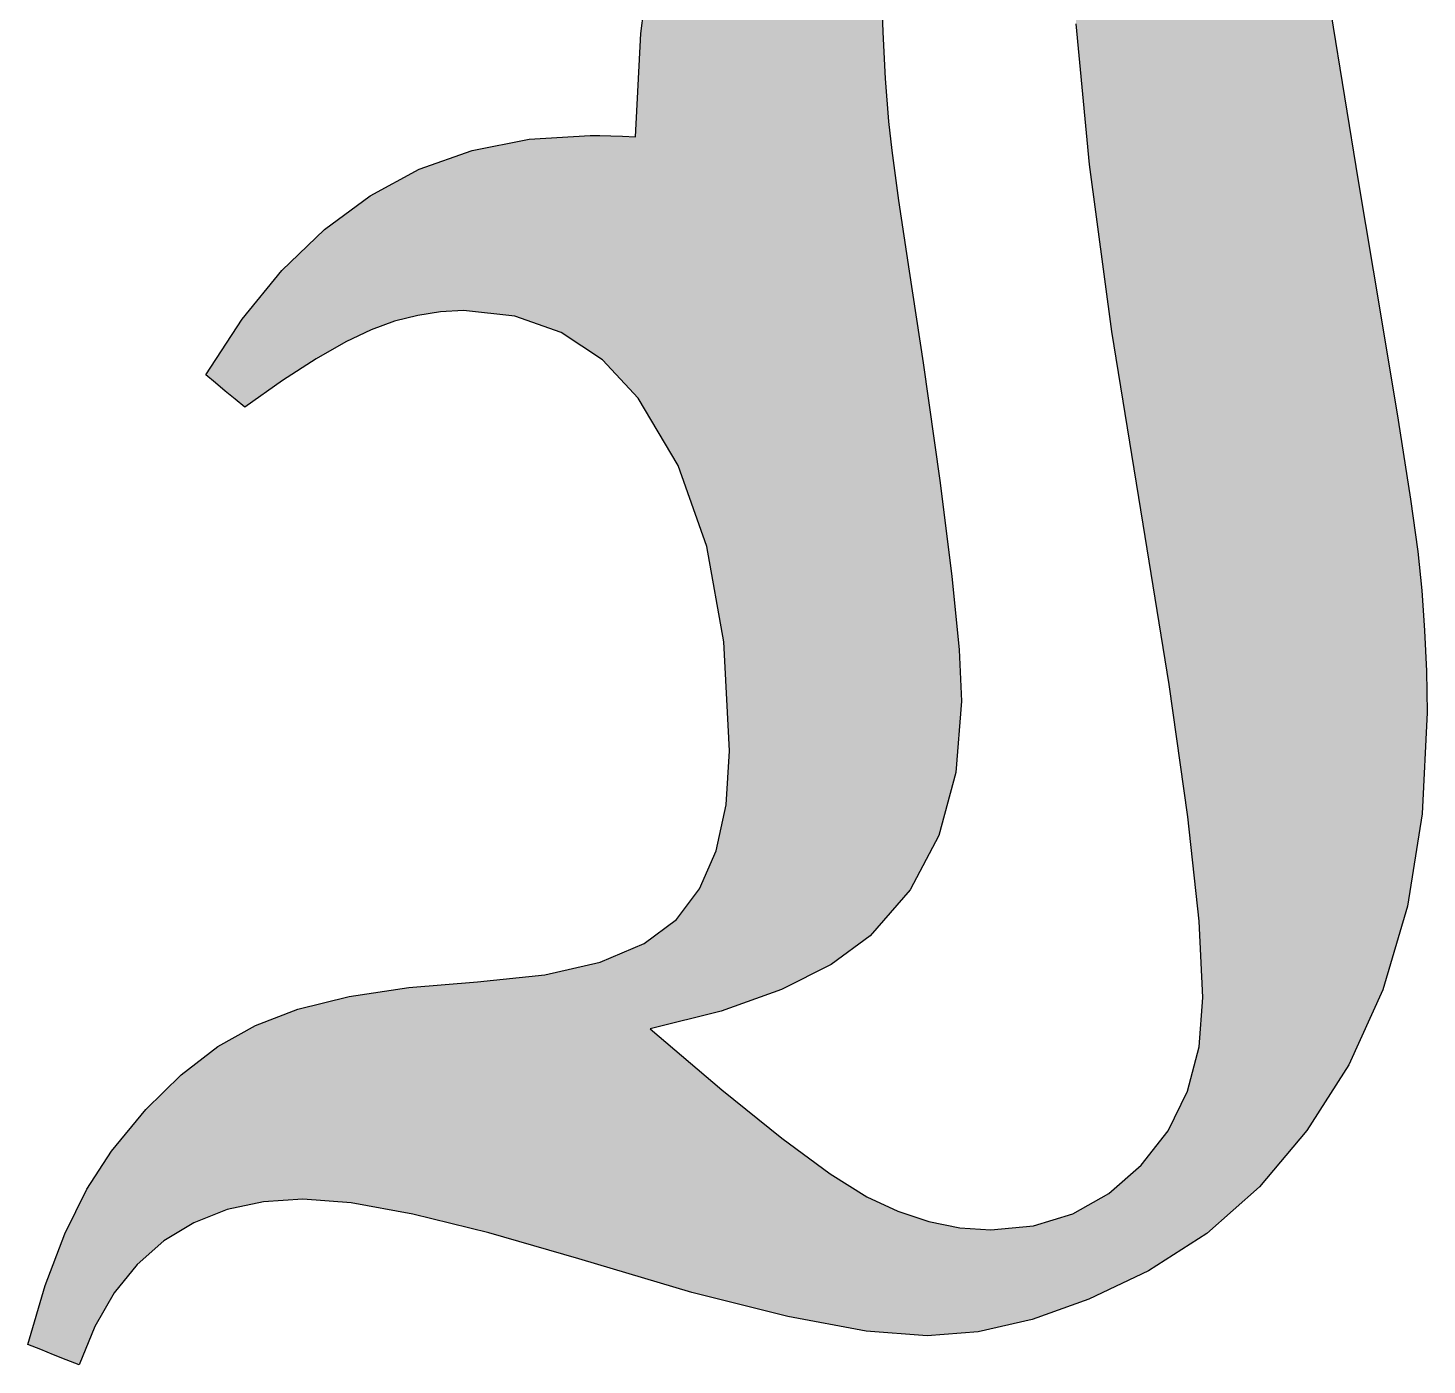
# Model space of a CAD drawing. Extents: x 71.7 to 141.5, y 142.1 to 180.9.
# Drawn here: x 115.67 to 125.97, y 165.95 to 175.79 of the extents above; entities that cross this region are included whole.
import ezdxf

# ---------------------------------------------------------------- set-up
doc = ezdxf.new("R2010")
doc.units = 0
doc.layers.add('SVG8', color=7, linetype='CONTINUOUS')

# ---------------------------------------------------------------- blocks, each defined once
blk = doc.blocks.new('*U5')
at = {"layer": 'SVG8', "color": 7}
for points in [[(125.006, 167.574), (124.925, 180.282), (125.006, 180.328)], [(124.925, 167.477), (124.74, 180.137), (124.925, 180.282)], [(124.925, 167.477), (124.925, 180.282), (125.006, 167.574)], [(124.74, 167.258), (124.559, 179.995), (124.74, 180.137)], [(124.74, 167.258), (124.74, 180.137), (124.925, 167.477)], [(124.559, 167.097), (124.351, 179.782), (124.559, 179.995)], [(124.559, 167.097), (124.559, 179.995), (124.74, 167.258)], [(124.294, 169.221), (124.241, 179.67), (124.294, 179.724)], [(124.295, 169.213), (124.294, 179.724), (124.295, 179.725)], [(124.294, 169.221), (124.294, 179.724), (124.295, 169.213)], [(124.322, 168.651), (124.295, 179.725), (124.322, 179.753)], [(124.295, 169.213), (124.295, 179.725), (124.322, 168.651)], [(124.351, 166.913), (124.322, 179.753), (124.351, 179.782)], [(124.322, 166.895), (124.322, 179.753), (124.351, 166.913)], [(124.351, 166.913), (124.351, 179.782), (124.559, 167.097)], [(121.921, 169.161), (121.872, 179.542), (121.921, 179.598)], [(121.949, 169.194), (121.921, 179.598), (121.949, 179.632)], [(121.921, 169.161), (121.921, 179.598), (121.949, 169.194)], [(124.209, 170.007), (124.075, 179.447), (124.209, 179.626)], [(124.212, 169.981), (124.209, 179.626), (124.212, 179.631)], [(124.209, 170.007), (124.209, 179.626), (124.212, 169.981)], [(124.241, 169.71), (124.212, 179.631), (124.241, 179.67)], [(124.212, 169.981), (124.212, 179.631), (124.241, 169.71)], [(124.241, 169.71), (124.241, 179.67), (124.294, 169.221)], [(121.843, 169.083), (121.685, 179.322), (121.843, 179.507)], [(121.848, 169.087), (121.843, 179.507), (121.848, 179.513)], [(121.843, 169.083), (121.843, 179.507), (121.848, 169.087)], [(121.872, 169.105), (121.848, 179.513), (121.872, 179.542)], [(121.848, 169.087), (121.848, 179.513), (121.872, 169.105)], [(121.872, 169.105), (121.872, 179.542), (121.921, 169.161)], [(124.067, 171.007), (123.972, 179.309), (124.067, 179.436)], [(124.075, 170.956), (124.067, 179.436), (124.075, 179.447)], [(124.067, 171.007), (124.067, 179.436), (124.075, 170.956)], [(124.075, 170.956), (124.075, 179.447), (124.209, 170.007)], [(121.665, 168.953), (121.584, 179.192), (121.665, 179.299)], [(121.67, 168.957), (121.665, 179.299), (121.67, 179.305)], [(121.665, 168.953), (121.665, 179.299), (121.67, 168.957)], [(121.685, 168.968), (121.67, 179.305), (121.685, 179.322)], [(121.67, 168.957), (121.67, 179.305), (121.685, 168.968)], [(121.685, 168.968), (121.685, 179.322), (121.843, 169.083)], [(123.972, 171.591), (123.922, 179.219), (123.972, 179.309)], [(123.972, 171.591), (123.972, 179.309), (124.067, 171.007)], [(121.578, 168.891), (121.319, 178.837), (121.578, 179.183)], [(121.584, 168.894), (121.578, 179.183), (121.584, 179.192)], [(121.578, 168.891), (121.578, 179.183), (121.584, 168.894)], [(121.584, 168.894), (121.584, 179.192), (121.665, 168.953)], [(123.922, 171.897), (123.883, 179.149), (123.922, 179.219)], [(123.922, 171.897), (123.922, 179.219), (123.972, 171.591)], [(123.868, 172.227), (123.766, 178.938), (123.868, 179.122)], [(123.883, 172.137), (123.868, 179.122), (123.883, 179.149)], [(123.868, 172.227), (123.868, 179.122), (123.883, 172.137)], [(123.883, 172.137), (123.883, 179.149), (123.922, 171.897)], [(123.75, 172.954), (123.706, 178.794), (123.75, 178.91)], [(123.766, 172.858), (123.75, 178.91), (123.766, 178.938)], [(123.75, 172.954), (123.75, 178.91), (123.766, 172.858)], [(123.766, 172.858), (123.766, 178.938), (123.868, 172.227)], [(121.261, 168.731), (121.222, 178.708), (121.261, 178.761)], [(121.265, 168.733), (121.261, 178.761), (121.265, 178.766)], [(121.261, 168.731), (121.261, 178.761), (121.265, 168.733)], [(121.319, 168.76), (121.265, 178.766), (121.319, 178.837)], [(121.265, 168.733), (121.265, 178.766), (121.319, 168.76)], [(121.319, 168.76), (121.319, 178.837), (121.578, 168.891)], [(123.706, 173.225), (123.652, 178.653), (123.706, 178.794)], [(123.706, 173.225), (123.706, 178.794), (123.75, 172.954)], [(121.213, 168.708), (120.943, 178.267), (121.213, 178.696)], [(121.218, 168.71), (121.213, 178.696), (121.218, 178.703)], [(121.213, 168.708), (121.213, 178.696), (121.218, 168.71)], [(121.222, 168.712), (121.218, 178.703), (121.222, 178.708)], [(121.218, 168.71), (121.218, 178.703), (121.222, 168.712)], [(121.222, 168.712), (121.222, 178.708), (121.261, 168.731)], [(123.652, 173.556), (123.646, 178.637), (123.652, 178.653)], [(123.652, 173.556), (123.652, 178.653), (123.706, 173.225)], [(123.629, 173.73), (123.586, 178.48), (123.629, 178.592)], [(123.646, 173.601), (123.629, 178.592), (123.646, 178.637)], [(123.629, 173.73), (123.629, 178.592), (123.646, 173.601)], [(123.646, 173.601), (123.646, 178.637), (123.652, 173.556)], [(123.577, 174.114), (123.526, 178.24), (123.577, 178.456)], [(123.586, 174.047), (123.577, 178.456), (123.586, 178.48)], [(123.577, 174.114), (123.577, 178.456), (123.586, 174.047)], [(123.586, 174.047), (123.586, 178.48), (123.629, 173.73)], [(125.006, 167.574), (125.006, 178.393), (125.03, 167.603)], [(125.03, 167.603), (125.006, 178.393), (125.03, 177.857)], [(120.929, 168.607), (120.857, 178.13), (120.929, 178.245)], [(120.943, 168.612), (120.929, 178.245), (120.943, 178.267)], [(120.929, 168.607), (120.929, 178.245), (120.943, 168.612)], [(120.943, 168.612), (120.943, 178.267), (121.213, 168.708)], [(123.526, 174.493), (123.487, 178.074), (123.526, 178.24)], [(123.526, 174.493), (123.526, 178.24), (123.577, 174.114)], [(120.811, 170.935), (120.794, 178.002), (120.811, 178.037)], [(120.836, 170.467), (120.811, 178.037), (120.836, 178.087)], [(120.811, 170.935), (120.811, 178.037), (120.836, 170.467)], [(120.857, 168.581), (120.836, 178.087), (120.857, 178.13)], [(120.836, 168.574), (120.836, 178.087), (120.857, 168.581)], [(120.857, 168.581), (120.857, 178.13), (120.929, 168.607)], [(123.483, 174.825), (123.454, 177.932), (123.483, 178.057)], [(123.487, 174.784), (123.483, 178.057), (123.487, 178.074)], [(123.483, 174.825), (123.483, 178.057), (123.487, 174.784)], [(123.487, 174.784), (123.487, 178.074), (123.526, 174.493)], [(120.774, 171.381), (120.738, 177.888), (120.774, 177.961)], [(120.78, 171.347), (120.774, 177.961), (120.78, 177.974)], [(120.774, 171.381), (120.774, 177.961), (120.78, 171.347)], [(120.794, 171.27), (120.78, 177.974), (120.794, 178.002)], [(120.78, 171.347), (120.78, 177.974), (120.794, 171.27)], [(120.794, 171.27), (120.794, 178.002), (120.811, 170.935)], [(123.454, 175.135), (123.388, 177.404), (123.454, 177.932)], [(123.454, 175.135), (123.454, 177.932), (123.483, 174.825)], [(120.729, 171.628), (120.668, 177.745), (120.729, 177.871)], [(120.738, 171.58), (120.729, 177.871), (120.738, 177.888)], [(120.729, 171.628), (120.729, 177.871), (120.738, 171.58)], [(120.738, 171.58), (120.738, 177.888), (120.774, 171.381)], [(125.03, 167.603), (125.03, 177.857), (125.034, 167.608)], [(125.034, 167.608), (125.03, 177.857), (125.034, 177.764)], [(120.668, 171.971), (120.616, 177.64), (120.668, 177.745)], [(120.668, 171.971), (120.668, 177.745), (120.729, 171.628)], [(125.034, 167.608), (125.034, 177.764), (125.088, 167.672)], [(125.088, 167.672), (125.034, 177.764), (125.088, 177.242)], [(120.616, 172.118), (120.597, 177.601), (120.616, 177.64)], [(120.616, 172.118), (120.616, 177.64), (120.668, 171.971)], [(120.597, 172.173), (120.565, 177.51), (120.597, 177.601)], [(120.597, 172.173), (120.597, 177.601), (120.616, 172.118)], [(120.559, 172.279), (120.502, 177.326), (120.559, 177.493)], [(120.565, 172.262), (120.559, 177.493), (120.565, 177.51)], [(120.559, 172.279), (120.559, 177.493), (120.565, 172.262)], [(120.565, 172.262), (120.565, 177.51), (120.597, 172.173)], [(120.502, 172.442), (120.457, 177.196), (120.502, 177.326)], [(120.502, 172.442), (120.502, 177.326), (120.559, 172.279)], [(123.388, 175.821), (123.388, 177.404), (123.454, 175.135)], [(125.088, 167.672), (125.088, 177.242), (125.103, 167.696)], [(125.103, 167.696), (125.088, 177.242), (125.103, 177.098)], [(120.445, 172.59), (120.409, 177.055), (120.445, 177.161)], [(120.457, 172.569), (120.445, 177.161), (120.457, 177.196)], [(120.445, 172.59), (120.445, 177.161), (120.457, 172.569)], [(120.457, 172.569), (120.457, 177.196), (120.502, 172.442)], [(120.409, 172.651), (120.395, 176.994), (120.409, 177.055)], [(120.409, 172.651), (120.409, 177.055), (120.445, 172.59)], [(125.103, 167.696), (125.103, 177.098), (125.12, 167.722)], [(125.12, 167.722), (125.103, 177.098), (125.12, 176.933)], [(120.395, 172.674), (120.271, 176.438), (120.395, 176.994)], [(120.395, 172.674), (120.395, 176.994), (120.409, 172.651)], [(125.12, 167.722), (125.12, 176.933), (125.225, 167.888)], [(125.225, 167.888), (125.12, 176.933), (125.225, 176.176)], [(121.949, 169.194), (121.949, 176.517), (121.953, 169.198)], [(121.953, 169.198), (121.949, 176.517), (121.953, 176.125)], [(120.271, 172.884), (120.252, 176.292), (120.271, 176.438)], [(120.271, 172.884), (120.271, 176.438), (120.395, 172.674)], [(120.252, 172.915), (120.219, 176.039), (120.252, 176.292)], [(120.252, 172.915), (120.252, 176.292), (120.271, 172.884)], [(121.953, 169.198), (121.953, 176.125), (121.964, 169.211)], [(121.964, 169.211), (121.953, 176.125), (121.964, 175.758)], [(125.225, 167.888), (125.225, 176.176), (125.252, 167.929)], [(125.252, 167.929), (125.225, 176.176), (125.252, 175.986)], [(120.219, 172.97), (120.207, 175.944), (120.219, 176.039)], [(120.219, 172.97), (120.219, 176.039), (120.252, 172.915)], [(125.252, 167.929), (125.252, 175.986), (125.264, 167.948)], [(125.264, 167.948), (125.252, 175.986), (125.264, 175.9)], [(120.207, 172.991), (120.182, 175.749), (120.207, 175.944)], [(120.207, 172.991), (120.207, 175.944), (120.219, 172.97)], [(125.264, 167.948), (125.264, 175.9), (125.396, 168.157)], [(125.396, 168.157), (125.264, 175.9), (125.396, 175.084)], [(120.182, 173.033), (120.163, 175.385), (120.182, 175.749)], [(120.182, 173.033), (120.182, 175.749), (120.207, 172.991)], [(121.964, 169.211), (121.964, 175.758), (121.974, 169.222)], [(121.974, 169.222), (121.964, 175.758), (121.974, 175.57)], [(121.974, 169.222), (121.974, 175.57), (121.982, 169.232)], [(121.982, 169.232), (121.974, 175.57), (121.982, 175.417)], [(120.163, 173.065), (120.143, 174.989), (120.163, 175.385)], [(120.163, 173.065), (120.163, 175.385), (120.182, 173.033)], [(121.982, 169.232), (121.982, 175.417), (122.008, 169.261)], [(122.008, 169.261), (121.982, 175.417), (122.008, 175.101)], [(122.008, 169.261), (122.008, 175.101), (122.031, 169.288)], [(122.031, 169.288), (122.008, 175.101), (122.031, 174.887)], [(125.396, 168.157), (125.396, 175.084), (125.465, 168.307)], [(125.465, 168.307), (125.396, 175.084), (125.465, 174.664)], [(119.256, 173.669), (119.154, 174.93), (119.256, 174.95)], [(119.343, 173.638), (119.256, 174.95), (119.343, 174.967)], [(119.256, 173.669), (119.256, 174.95), (119.343, 173.638)], [(119.361, 173.632), (119.343, 174.967), (119.361, 174.971)], [(119.343, 173.638), (119.343, 174.967), (119.361, 173.632)], [(119.427, 173.609), (119.361, 174.971), (119.427, 174.975)], [(119.361, 173.632), (119.361, 174.971), (119.427, 173.609)], [(119.475, 173.592), (119.427, 174.975), (119.475, 174.978)], [(119.427, 173.609), (119.427, 174.975), (119.475, 173.592)], [(119.556, 173.563), (119.475, 174.978), (119.556, 174.983)], [(119.475, 173.592), (119.475, 174.978), (119.556, 173.563)], [(119.597, 173.548), (119.556, 174.983), (119.597, 174.985)], [(119.556, 173.563), (119.556, 174.983), (119.597, 173.548)], [(119.665, 173.503), (119.597, 174.985), (119.665, 174.99)], [(119.597, 173.548), (119.597, 174.985), (119.665, 173.503)], [(119.726, 173.463), (119.665, 174.99), (119.726, 174.993)], [(119.665, 173.503), (119.665, 174.99), (119.726, 173.463)], [(119.788, 173.422), (119.726, 174.993), (119.788, 174.997)], [(119.726, 173.463), (119.726, 174.993), (119.788, 173.422)], [(119.811, 173.406), (119.788, 174.997), (119.811, 174.999)], [(119.788, 173.422), (119.788, 174.997), (119.811, 173.406)], [(119.811, 173.406), (119.811, 174.999), (119.868, 173.368)], [(119.868, 173.368), (119.811, 174.999), (119.868, 174.998)], [(119.868, 173.368), (119.868, 174.998), (119.882, 173.358)], [(119.882, 173.358), (119.868, 174.998), (119.882, 174.998)], [(119.882, 173.358), (119.882, 174.998), (119.884, 173.358)], [(119.884, 173.358), (119.882, 174.998), (119.884, 174.998)], [(119.884, 173.358), (119.884, 174.998), (119.9, 173.347)], [(119.9, 173.347), (119.884, 174.998), (119.9, 174.997)], [(119.9, 173.347), (119.9, 174.997), (119.962, 173.281)], [(119.962, 173.281), (119.9, 174.997), (119.962, 174.996)], [(119.962, 173.281), (119.962, 174.996), (120.037, 173.2)], [(120.037, 173.2), (119.962, 174.996), (120.037, 174.993)], [(120.037, 173.2), (120.037, 174.993), (120.048, 173.188)], [(120.048, 173.188), (120.037, 174.993), (120.048, 174.993)], [(120.048, 173.188), (120.048, 174.993), (120.143, 173.087)], [(120.143, 173.087), (120.048, 174.993), (120.143, 174.989)], [(120.143, 173.087), (120.143, 174.989), (120.163, 173.065)], [(118.876, 173.709), (118.709, 174.805), (118.876, 174.865)], [(118.882, 173.709), (118.876, 174.865), (118.882, 174.867)], [(118.876, 173.709), (118.876, 174.865), (118.882, 173.709)], [(118.941, 173.703), (118.882, 174.867), (118.941, 174.888)], [(118.882, 173.709), (118.882, 174.867), (118.941, 173.703)], [(118.98, 173.698), (118.941, 174.888), (118.98, 174.896)], [(118.941, 173.703), (118.941, 174.888), (118.98, 173.698)], [(119.064, 173.69), (118.98, 174.896), (119.064, 174.912)], [(118.98, 173.698), (118.98, 174.896), (119.064, 173.69)], [(119.148, 173.681), (119.064, 174.912), (119.148, 174.929)], [(119.064, 173.69), (119.064, 174.912), (119.148, 173.681)], [(119.154, 173.68), (119.148, 174.929), (119.154, 174.93)], [(119.148, 173.681), (119.148, 174.929), (119.154, 173.68)], [(119.154, 173.68), (119.154, 174.93), (119.256, 173.669)], [(122.031, 169.288), (122.031, 174.887), (122.048, 169.308)], [(122.048, 169.308), (122.031, 174.887), (122.048, 174.761)], [(118.54, 173.674), (118.505, 174.725), (118.54, 174.744)], [(118.54, 173.674), (118.54, 174.744), (118.541, 173.674)], [(118.541, 173.674), (118.54, 174.744), (118.541, 174.744)], [(118.551, 173.676), (118.541, 174.744), (118.551, 174.749)], [(118.541, 173.674), (118.541, 174.744), (118.551, 173.676)], [(118.645, 173.691), (118.551, 174.749), (118.645, 174.783)], [(118.551, 173.676), (118.551, 174.749), (118.645, 173.691)], [(118.709, 173.701), (118.645, 174.783), (118.709, 174.805)], [(118.645, 173.691), (118.645, 174.783), (118.709, 173.701)], [(118.709, 173.701), (118.709, 174.805), (118.876, 173.709)], [(122.048, 169.308), (122.048, 174.761), (122.075, 169.339)], [(122.075, 169.339), (122.048, 174.761), (122.075, 174.563)], [(118.37, 173.63), (118.28, 174.604), (118.37, 174.652)], [(118.445, 173.649), (118.37, 174.652), (118.445, 174.692)], [(118.37, 173.63), (118.37, 174.652), (118.445, 173.649)], [(118.475, 173.657), (118.445, 174.692), (118.475, 174.709)], [(118.445, 173.649), (118.445, 174.692), (118.475, 173.657)], [(118.505, 173.665), (118.475, 174.709), (118.505, 174.725)], [(118.475, 173.657), (118.475, 174.709), (118.505, 173.665)], [(118.505, 173.665), (118.505, 174.725), (118.54, 173.674)], [(125.465, 168.307), (125.465, 174.664), (125.631, 168.671)], [(125.631, 168.671), (125.465, 174.664), (125.631, 173.684)], [(118.189, 173.564), (118.049, 174.451), (118.189, 174.555)], [(118.198, 173.568), (118.189, 174.555), (118.198, 174.56)], [(118.189, 173.564), (118.189, 174.555), (118.198, 173.568)], [(118.28, 173.597), (118.198, 174.56), (118.28, 174.604)], [(118.198, 173.568), (118.198, 174.56), (118.28, 173.597)], [(118.28, 173.597), (118.28, 174.604), (118.37, 173.63)], [(122.075, 169.339), (122.075, 174.563), (122.081, 169.345)], [(122.081, 169.345), (122.075, 174.563), (122.081, 174.52)], [(118.034, 173.491), (118.01, 174.422), (118.034, 174.44)], [(118.049, 173.498), (118.034, 174.44), (118.049, 174.451)], [(118.034, 173.491), (118.034, 174.44), (118.049, 173.498)], [(118.049, 173.498), (118.049, 174.451), (118.189, 173.564)], [(122.081, 169.345), (122.081, 174.52), (122.156, 169.431)], [(122.156, 169.431), (122.081, 174.52), (122.156, 174.015)], [(117.959, 173.45), (117.853, 174.307), (117.959, 174.385)], [(117.998, 173.472), (117.959, 174.385), (117.998, 174.413)], [(117.959, 173.45), (117.959, 174.385), (117.998, 173.472)], [(118.01, 173.479), (117.998, 174.413), (118.01, 174.422)], [(117.998, 173.472), (117.998, 174.413), (118.01, 173.479)], [(118.01, 173.479), (118.01, 174.422), (118.034, 173.491)], [(117.792, 173.354), (117.695, 174.154), (117.792, 174.247)], [(117.853, 173.39), (117.792, 174.247), (117.853, 174.307)], [(117.792, 173.354), (117.792, 174.247), (117.853, 173.39)], [(117.853, 173.39), (117.853, 174.307), (117.959, 173.45)], [(117.657, 173.267), (117.544, 174.008), (117.657, 174.118)], [(117.678, 173.281), (117.657, 174.118), (117.678, 174.138)], [(117.657, 173.267), (117.657, 174.118), (117.678, 173.281)], [(117.695, 173.292), (117.678, 174.138), (117.695, 174.154)], [(117.678, 173.281), (117.678, 174.138), (117.695, 173.292)], [(117.695, 173.292), (117.695, 174.154), (117.792, 173.354)], [(122.156, 169.431), (122.156, 174.015), (122.158, 169.434)], [(122.158, 169.434), (122.156, 174.015), (122.158, 173.999)], [(117.519, 173.176), (117.437, 173.879), (117.519, 173.979)], [(117.54, 173.19), (117.519, 173.979), (117.54, 174.004)], [(117.519, 173.176), (117.519, 173.979), (117.54, 173.19)], [(117.544, 173.194), (117.54, 174.004), (117.544, 174.008)], [(117.54, 173.19), (117.54, 174.004), (117.544, 173.194)], [(117.544, 173.194), (117.544, 174.008), (117.657, 173.267)], [(122.158, 169.434), (122.158, 173.999), (122.166, 169.444)], [(122.166, 169.444), (122.158, 173.999), (122.166, 173.944)], [(122.166, 169.444), (122.166, 173.944), (122.172, 169.454)], [(122.172, 169.454), (122.166, 173.944), (122.172, 173.909)], [(117.404, 173.094), (117.345, 173.765), (117.404, 173.838)], [(117.437, 173.118), (117.404, 173.838), (117.437, 173.879)], [(117.404, 173.094), (117.404, 173.838), (117.437, 173.118)], [(117.437, 173.118), (117.437, 173.879), (117.519, 173.176)], [(122.172, 169.454), (122.172, 173.909), (122.213, 169.533)], [(122.213, 169.533), (122.172, 173.909), (122.213, 173.641)], [(117.345, 173.052), (117.267, 173.67), (117.345, 173.765)], [(117.345, 173.052), (117.345, 173.765), (117.404, 173.094)], [(117.236, 173.022), (117.195, 173.565), (117.236, 173.629)], [(117.248, 173.012), (117.236, 173.629), (117.248, 173.647)], [(117.236, 173.022), (117.236, 173.629), (117.248, 173.012)], [(117.267, 172.997), (117.248, 173.647), (117.267, 173.67)], [(117.248, 173.012), (117.248, 173.647), (117.267, 172.997)], [(117.267, 172.997), (117.267, 173.67), (117.345, 173.052)], [(122.213, 169.533), (122.213, 173.641), (122.262, 169.626)], [(122.262, 169.626), (122.213, 173.641), (122.262, 173.324)], [(125.631, 168.671), (125.631, 173.684), (125.631, 168.671)], [(125.631, 168.671), (125.631, 173.684), (125.631, 173.684)], [(125.631, 168.671), (125.631, 173.684), (125.647, 168.706)], [(125.647, 168.706), (125.631, 173.684), (125.647, 173.589)], [(117.195, 173.056), (117.136, 173.477), (117.195, 173.565)], [(117.195, 173.056), (117.195, 173.565), (117.236, 173.022)], [(125.647, 168.706), (125.647, 173.589), (125.648, 168.709)], [(125.648, 168.709), (125.647, 173.589), (125.648, 173.58)], [(125.648, 168.709), (125.648, 173.58), (125.76, 169.091)], [(125.76, 169.091), (125.648, 173.58), (125.76, 172.903)], [(117.105, 173.13), (117.072, 173.379), (117.105, 173.43)], [(117.123, 173.116), (117.105, 173.43), (117.123, 173.456)], [(117.105, 173.13), (117.105, 173.43), (117.123, 173.116)], [(117.136, 173.105), (117.123, 173.456), (117.136, 173.477)], [(117.123, 173.116), (117.123, 173.456), (117.136, 173.105)], [(117.136, 173.105), (117.136, 173.477), (117.195, 173.056)], [(117.051, 173.176), (116.979, 173.236), (117.051, 173.346)], [(117.068, 173.162), (117.051, 173.346), (117.068, 173.372)], [(117.051, 173.176), (117.051, 173.346), (117.068, 173.162)], [(117.072, 173.158), (117.068, 173.372), (117.072, 173.379)], [(117.068, 173.162), (117.068, 173.372), (117.072, 173.158)], [(117.072, 173.158), (117.072, 173.379), (117.105, 173.13)], [(122.262, 169.626), (122.262, 173.324), (122.292, 169.683)], [(122.292, 169.683), (122.262, 173.324), (122.292, 173.112)], [(122.292, 169.683), (122.292, 173.112), (122.303, 169.705)], [(122.303, 169.705), (122.292, 173.112), (122.303, 173.034)], [(122.303, 169.705), (122.303, 173.034), (122.345, 169.784)], [(122.345, 169.784), (122.303, 173.034), (122.345, 172.743)], [(125.76, 169.091), (125.76, 172.903), (125.828, 169.325)], [(125.828, 169.325), (125.76, 172.903), (125.828, 172.464)], [(122.345, 169.784), (122.345, 172.743), (122.375, 169.841)], [(122.375, 169.841), (122.345, 172.743), (122.375, 172.533)], [(122.375, 169.841), (122.375, 172.533), (122.377, 169.845)], [(122.377, 169.845), (122.375, 172.533), (122.377, 172.52)], [(122.377, 169.845), (122.377, 172.52), (122.385, 169.877)], [(122.385, 169.877), (122.377, 172.52), (122.385, 172.458)], [(122.385, 169.877), (122.385, 172.458), (122.474, 170.202)], [(122.474, 170.202), (122.385, 172.458), (122.474, 171.754)], [(125.828, 169.325), (125.828, 172.464), (125.851, 169.467)], [(125.851, 169.467), (125.828, 172.464), (125.851, 172.32)], [(125.851, 169.467), (125.851, 172.32), (125.904, 169.802)], [(125.904, 169.802), (125.851, 172.32), (125.904, 171.935)], [(125.904, 169.802), (125.904, 171.935), (125.934, 169.988)], [(125.934, 169.988), (125.904, 171.935), (125.934, 171.647)], [(122.474, 170.202), (122.474, 171.754), (122.503, 170.308)], [(122.503, 170.308), (122.474, 171.754), (122.503, 171.46)], [(125.934, 169.988), (125.934, 171.647), (125.937, 170.005)], [(125.937, 170.005), (125.934, 171.647), (125.937, 171.61)], [(125.937, 170.005), (125.937, 171.61), (125.946, 170.19)], [(125.946, 170.19), (125.937, 171.61), (125.946, 171.487)], [(122.503, 170.308), (122.503, 171.46), (122.527, 170.612)], [(122.527, 170.612), (122.503, 171.46), (122.527, 171.212)], [(125.946, 170.19), (125.946, 171.487), (125.955, 170.391)], [(125.955, 170.391), (125.946, 171.487), (125.955, 171.353)], [(125.955, 170.391), (125.955, 171.353), (125.968, 170.659)], [(125.968, 170.659), (125.955, 171.353), (125.968, 171.054)], [(122.527, 170.612), (122.527, 171.212), (122.532, 170.668)], [(122.532, 170.668), (122.527, 171.212), (122.532, 171.116)], [(122.532, 170.668), (122.532, 171.116), (122.545, 170.833)], [(125.968, 170.659), (125.968, 171.054), (125.973, 170.749)], [(120.836, 168.574), (120.811, 170.071), (120.836, 170.467)], [(120.811, 168.565), (120.794, 169.99), (120.811, 170.071)], [(120.811, 168.565), (120.811, 170.071), (120.836, 168.574)], [(120.774, 168.552), (120.738, 169.732), (120.774, 169.898)], [(120.78, 168.554), (120.774, 169.898), (120.78, 169.926)], [(120.774, 168.552), (120.774, 169.898), (120.78, 168.554)], [(120.794, 168.559), (120.78, 169.926), (120.794, 169.99)], [(120.78, 168.554), (120.78, 169.926), (120.794, 168.559)], [(120.794, 168.559), (120.794, 169.99), (120.811, 168.565)], [(120.729, 168.541), (120.668, 169.57), (120.729, 169.713)], [(120.738, 168.543), (120.729, 169.713), (120.738, 169.732)], [(120.729, 168.541), (120.729, 169.713), (120.738, 168.543)], [(120.738, 168.543), (120.738, 169.732), (120.774, 168.552)], [(120.668, 168.525), (120.616, 169.451), (120.668, 169.57)], [(120.668, 168.525), (120.668, 169.57), (120.729, 168.541)], [(120.565, 168.5), (120.559, 169.377), (120.565, 169.385)], [(120.597, 168.508), (120.565, 169.385), (120.597, 169.426)], [(120.565, 168.5), (120.565, 169.385), (120.597, 168.508)], [(120.616, 168.512), (120.597, 169.426), (120.616, 169.451)], [(120.597, 168.508), (120.597, 169.426), (120.616, 168.512)], [(120.616, 168.512), (120.616, 169.451), (120.668, 168.525)], [(120.502, 168.484), (120.457, 169.243), (120.502, 169.302)], [(120.559, 168.498), (120.502, 169.302), (120.559, 169.377)], [(120.502, 168.484), (120.502, 169.302), (120.559, 168.498)], [(120.559, 168.498), (120.559, 169.377), (120.565, 168.5)], [(120.395, 168.457), (120.271, 169.096), (120.395, 169.19)], [(120.409, 168.461), (120.395, 169.19), (120.409, 169.2)], [(120.395, 168.457), (120.395, 169.19), (120.409, 168.461)], [(120.445, 168.47), (120.409, 169.2), (120.445, 169.227)], [(120.409, 168.461), (120.409, 169.2), (120.445, 168.47)], [(120.457, 168.473), (120.445, 169.227), (120.457, 169.243)], [(120.445, 168.47), (120.445, 169.227), (120.457, 168.473)], [(120.457, 168.473), (120.457, 169.243), (120.502, 168.484)], [(120.252, 166.571), (120.219, 169.057), (120.252, 169.082)], [(120.271, 168.426), (120.252, 169.082), (120.271, 169.096)], [(120.252, 168.421), (120.252, 169.082), (120.271, 168.426)], [(120.271, 168.426), (120.271, 169.096), (120.395, 168.457)], [(120.037, 166.634), (119.962, 168.945), (120.037, 168.977)], [(120.048, 166.631), (120.037, 168.977), (120.048, 168.981)], [(120.037, 166.634), (120.037, 168.977), (120.048, 166.631)], [(120.143, 166.603), (120.048, 168.981), (120.143, 169.021)], [(120.048, 166.631), (120.048, 168.981), (120.143, 166.603)], [(120.163, 166.597), (120.143, 169.021), (120.163, 169.03)], [(120.143, 166.603), (120.143, 169.021), (120.163, 166.597)], [(120.182, 166.591), (120.163, 169.03), (120.182, 169.038)], [(120.163, 166.597), (120.163, 169.03), (120.182, 166.591)], [(120.207, 166.584), (120.182, 169.038), (120.207, 169.048)], [(120.182, 166.591), (120.182, 169.038), (120.207, 166.584)], [(120.219, 166.58), (120.207, 169.048), (120.219, 169.057)], [(120.207, 166.584), (120.207, 169.048), (120.219, 166.58)], [(120.219, 166.58), (120.219, 169.057), (120.252, 166.571)], [(119.665, 166.745), (119.597, 168.847), (119.665, 168.862)], [(119.726, 166.727), (119.665, 168.862), (119.726, 168.876)], [(119.665, 166.745), (119.665, 168.862), (119.726, 166.727)], [(119.788, 166.709), (119.726, 168.876), (119.788, 168.89)], [(119.726, 166.727), (119.726, 168.876), (119.788, 166.709)], [(119.811, 166.702), (119.788, 168.89), (119.811, 168.895)], [(119.788, 166.709), (119.788, 168.89), (119.811, 166.702)], [(119.868, 166.685), (119.811, 168.895), (119.868, 168.909)], [(119.811, 166.702), (119.811, 168.895), (119.868, 166.685)], [(119.882, 166.68), (119.868, 168.909), (119.882, 168.912)], [(119.868, 166.685), (119.868, 168.909), (119.882, 166.68)], [(119.882, 166.68), (119.882, 168.912), (119.884, 166.68)], [(119.884, 166.68), (119.882, 168.912), (119.884, 168.912)], [(119.9, 166.675), (119.884, 168.912), (119.9, 168.919)], [(119.884, 166.68), (119.884, 168.912), (119.9, 166.675)], [(119.962, 166.657), (119.9, 168.919), (119.962, 168.945)], [(119.9, 166.675), (119.9, 168.919), (119.962, 166.657)], [(119.962, 166.657), (119.962, 168.945), (120.037, 166.634)], [(118.876, 166.966), (118.709, 168.745), (118.876, 168.759)], [(118.882, 166.964), (118.876, 168.759), (118.882, 168.76)], [(118.876, 166.966), (118.876, 168.759), (118.882, 166.964)], [(118.941, 166.95), (118.882, 168.76), (118.941, 168.765)], [(118.882, 166.964), (118.882, 168.76), (118.941, 166.95)], [(118.98, 166.94), (118.941, 168.765), (118.98, 168.768)], [(118.941, 166.95), (118.941, 168.765), (118.98, 166.94)], [(119.064, 166.919), (118.98, 168.768), (119.064, 168.777)], [(118.98, 166.94), (118.98, 168.768), (119.064, 166.919)], [(119.148, 166.895), (119.064, 168.777), (119.148, 168.785)], [(119.064, 166.919), (119.064, 168.777), (119.148, 166.895)], [(119.154, 166.893), (119.148, 168.785), (119.154, 168.786)], [(119.148, 166.895), (119.148, 168.785), (119.154, 166.893)], [(119.256, 166.864), (119.154, 168.786), (119.256, 168.796)], [(119.154, 166.893), (119.154, 168.786), (119.256, 166.864)], [(119.343, 166.838), (119.256, 168.796), (119.343, 168.805)], [(119.256, 166.864), (119.256, 168.796), (119.343, 166.838)], [(119.361, 166.833), (119.343, 168.805), (119.361, 168.807)], [(119.343, 166.838), (119.343, 168.805), (119.361, 166.833)], [(119.427, 166.814), (119.361, 168.807), (119.427, 168.814)], [(119.361, 166.833), (119.361, 168.807), (119.427, 166.814)], [(119.475, 166.8), (119.427, 168.814), (119.475, 168.819)], [(119.427, 166.814), (119.427, 168.814), (119.475, 166.8)], [(119.556, 166.776), (119.475, 168.819), (119.556, 168.837)], [(119.475, 166.8), (119.475, 168.819), (119.556, 166.776)], [(119.597, 166.764), (119.556, 168.837), (119.597, 168.847)], [(119.556, 166.776), (119.556, 168.837), (119.597, 166.764)], [(119.597, 166.764), (119.597, 168.847), (119.665, 166.745)], [(118.034, 167.14), (118.01, 168.652), (118.034, 168.658)], [(118.049, 167.139), (118.034, 168.658), (118.049, 168.661)], [(118.034, 167.14), (118.034, 168.658), (118.049, 167.139)], [(118.189, 167.114), (118.049, 168.661), (118.189, 168.682)], [(118.049, 167.139), (118.049, 168.661), (118.189, 167.114)], [(118.198, 167.112), (118.189, 168.682), (118.198, 168.683)], [(118.189, 167.114), (118.189, 168.682), (118.198, 167.112)], [(118.28, 167.097), (118.198, 168.683), (118.28, 168.696)], [(118.198, 167.112), (118.198, 168.683), (118.28, 167.097)], [(118.37, 167.081), (118.28, 168.696), (118.37, 168.71)], [(118.28, 167.097), (118.28, 168.696), (118.37, 167.081)], [(118.445, 167.068), (118.37, 168.71), (118.445, 168.721)], [(118.37, 167.081), (118.37, 168.71), (118.445, 167.068)], [(118.475, 167.062), (118.445, 168.721), (118.475, 168.726)], [(118.445, 167.068), (118.445, 168.721), (118.475, 167.062)], [(118.505, 167.057), (118.475, 168.726), (118.505, 168.728)], [(118.475, 167.062), (118.475, 168.726), (118.505, 167.057)], [(118.54, 167.048), (118.505, 168.728), (118.54, 168.731)], [(118.505, 167.057), (118.505, 168.728), (118.54, 167.048)], [(118.54, 167.048), (118.54, 168.731), (118.541, 167.048)], [(118.541, 167.048), (118.54, 168.731), (118.541, 168.731)], [(118.551, 167.046), (118.541, 168.731), (118.551, 168.732)], [(118.541, 167.048), (118.541, 168.731), (118.551, 167.046)], [(118.645, 167.022), (118.551, 168.732), (118.645, 168.74)], [(118.551, 167.046), (118.551, 168.732), (118.645, 167.022)], [(118.709, 167.007), (118.645, 168.74), (118.709, 168.745)], [(118.645, 167.022), (118.645, 168.74), (118.709, 167.007)], [(118.709, 167.007), (118.709, 168.745), (118.876, 166.966)], [(117.657, 167.164), (117.544, 168.522), (117.657, 168.565)], [(117.678, 167.165), (117.657, 168.565), (117.678, 168.57)], [(117.657, 167.164), (117.657, 168.565), (117.678, 167.165)], [(117.695, 167.167), (117.678, 168.57), (117.695, 168.574)], [(117.678, 167.165), (117.678, 168.57), (117.695, 167.167)], [(117.792, 167.159), (117.695, 168.574), (117.792, 168.598)], [(117.695, 167.167), (117.695, 168.574), (117.792, 167.159)], [(117.853, 167.154), (117.792, 168.598), (117.853, 168.614)], [(117.792, 167.159), (117.792, 168.598), (117.853, 167.154)], [(117.959, 167.146), (117.853, 168.614), (117.959, 168.64)], [(117.853, 167.154), (117.853, 168.614), (117.959, 167.146)], [(117.998, 167.143), (117.959, 168.64), (117.998, 168.649)], [(117.959, 167.146), (117.959, 168.64), (117.998, 167.143)], [(118.01, 167.142), (117.998, 168.649), (118.01, 168.652)], [(117.998, 167.143), (117.998, 168.649), (118.01, 167.142)], [(118.01, 167.142), (118.01, 168.652), (118.034, 167.14)], [(124.322, 166.895), (124.295, 168.3), (124.322, 168.651)], [(117.404, 167.147), (117.345, 168.446), (117.404, 168.469)], [(117.437, 167.149), (117.404, 168.469), (117.437, 168.481)], [(117.404, 167.147), (117.404, 168.469), (117.437, 167.149)], [(117.519, 167.155), (117.437, 168.481), (117.519, 168.513)], [(117.437, 167.149), (117.437, 168.481), (117.519, 167.155)], [(117.54, 167.156), (117.519, 168.513), (117.54, 168.52)], [(117.519, 167.155), (117.519, 168.513), (117.54, 167.156)], [(117.544, 167.157), (117.54, 168.52), (117.544, 168.522)], [(117.54, 167.156), (117.54, 168.52), (117.544, 167.157)], [(117.544, 167.157), (117.544, 168.522), (117.657, 167.164)], [(117.195, 167.102), (117.136, 168.329), (117.195, 168.361)], [(117.236, 167.111), (117.195, 168.361), (117.236, 168.385)], [(117.195, 167.102), (117.195, 168.361), (117.236, 167.111)], [(117.248, 167.114), (117.236, 168.385), (117.248, 168.392)], [(117.236, 167.111), (117.236, 168.385), (117.248, 167.114)], [(117.267, 167.118), (117.248, 168.392), (117.267, 168.402)], [(117.248, 167.114), (117.248, 168.392), (117.267, 167.118)], [(117.345, 167.134), (117.267, 168.402), (117.345, 168.446)], [(117.267, 167.118), (117.267, 168.402), (117.345, 167.134)], [(117.345, 167.134), (117.345, 168.446), (117.404, 167.147)], [(120.252, 166.571), (120.252, 168.421), (120.271, 166.565)], [(120.271, 166.565), (120.252, 168.421), (120.271, 168.405)], [(120.271, 166.565), (120.271, 168.405), (120.395, 166.528)], [(120.395, 166.528), (120.271, 168.405), (120.395, 168.299)], [(117.051, 167.056), (116.979, 168.221), (117.051, 168.277)], [(117.068, 167.063), (117.051, 168.277), (117.068, 168.29)], [(117.051, 167.056), (117.051, 168.277), (117.068, 167.063)], [(117.072, 167.064), (117.068, 168.29), (117.072, 168.292)], [(117.068, 167.063), (117.068, 168.29), (117.072, 167.064)], [(117.105, 167.077), (117.072, 168.292), (117.105, 168.311)], [(117.072, 167.064), (117.072, 168.292), (117.105, 167.077)], [(117.123, 167.084), (117.105, 168.311), (117.123, 168.321)], [(117.105, 167.077), (117.105, 168.311), (117.123, 167.084)], [(117.136, 167.09), (117.123, 168.321), (117.136, 168.329)], [(117.123, 167.084), (117.123, 168.321), (117.136, 167.09)], [(117.136, 167.09), (117.136, 168.329), (117.195, 167.102)], [(120.395, 166.528), (120.395, 168.299), (120.409, 166.524)], [(120.409, 166.524), (120.395, 168.299), (120.409, 168.288)], [(120.409, 166.524), (120.409, 168.288), (120.445, 166.513)], [(120.445, 166.513), (120.409, 168.288), (120.445, 168.257)], [(120.445, 166.513), (120.445, 168.257), (120.457, 166.51)], [(120.457, 166.51), (120.445, 168.257), (120.457, 168.247)], [(120.457, 166.51), (120.457, 168.247), (120.502, 166.496)], [(120.502, 166.496), (120.457, 168.247), (120.502, 168.208)], [(124.294, 166.877), (124.241, 168.087), (124.294, 168.288)], [(124.295, 166.877), (124.294, 168.288), (124.295, 168.3)], [(124.294, 166.877), (124.294, 168.288), (124.295, 166.877)], [(124.295, 166.877), (124.295, 168.3), (124.322, 166.895)], [(116.892, 166.993), (116.86, 168.13), (116.892, 168.155)], [(116.941, 167.013), (116.892, 168.155), (116.941, 168.193)], [(116.892, 166.993), (116.892, 168.155), (116.941, 167.013)], [(116.979, 167.028), (116.941, 168.193), (116.979, 168.221)], [(116.941, 167.013), (116.941, 168.193), (116.979, 167.028)], [(116.979, 167.028), (116.979, 168.221), (117.051, 167.056)], [(120.502, 166.496), (120.502, 168.208), (120.559, 166.479)], [(120.559, 166.479), (120.502, 168.208), (120.559, 168.16)], [(120.559, 166.479), (120.559, 168.16), (120.565, 166.478)], [(120.565, 166.478), (120.559, 168.16), (120.565, 168.154)], [(120.565, 166.478), (120.565, 168.154), (120.597, 166.47)], [(120.597, 166.47), (120.565, 168.154), (120.597, 168.128)], [(116.778, 166.925), (116.684, 167.971), (116.778, 168.063)], [(116.799, 166.937), (116.778, 168.063), (116.799, 168.083)], [(116.778, 166.925), (116.778, 168.063), (116.799, 166.937)], [(116.843, 166.964), (116.799, 168.083), (116.843, 168.117)], [(116.799, 166.937), (116.799, 168.083), (116.843, 166.964)], [(116.86, 166.974), (116.843, 168.117), (116.86, 168.13)], [(116.843, 166.964), (116.843, 168.117), (116.86, 166.974)], [(116.86, 166.974), (116.86, 168.13), (116.892, 166.993)], [(120.597, 166.47), (120.597, 168.128), (120.616, 166.465)], [(120.616, 166.465), (120.597, 168.128), (120.616, 168.111)], [(120.616, 166.465), (120.616, 168.111), (120.668, 166.452)], [(120.668, 166.452), (120.616, 168.111), (120.668, 168.067)], [(120.668, 166.452), (120.668, 168.067), (120.729, 166.437)], [(120.729, 166.437), (120.668, 168.067), (120.729, 168.015)], [(124.241, 166.843), (124.212, 167.975), (124.241, 168.087)], [(124.241, 166.843), (124.241, 168.087), (124.294, 166.877)], [(116.661, 166.851), (116.59, 167.878), (116.661, 167.948)], [(116.67, 166.859), (116.661, 167.948), (116.67, 167.956)], [(116.661, 166.851), (116.661, 167.948), (116.67, 166.859)], [(116.684, 166.868), (116.67, 167.956), (116.684, 167.971)], [(116.67, 166.859), (116.67, 167.956), (116.684, 166.868)], [(116.684, 166.868), (116.684, 167.971), (116.778, 166.925)], [(120.729, 166.437), (120.729, 168.015), (120.738, 166.435)], [(120.738, 166.435), (120.729, 168.015), (120.738, 168.007)], [(120.738, 166.435), (120.738, 168.007), (120.774, 166.426)], [(120.774, 166.426), (120.738, 168.007), (120.774, 167.977)], [(120.774, 166.426), (120.774, 167.977), (120.78, 166.424)], [(120.78, 166.424), (120.774, 167.977), (120.78, 167.972)], [(120.78, 166.424), (120.78, 167.972), (120.794, 166.421)], [(120.794, 166.421), (120.78, 167.972), (120.794, 167.961)], [(120.794, 166.421), (120.794, 167.961), (120.811, 166.416)], [(120.811, 166.416), (120.794, 167.961), (120.811, 167.946)], [(120.811, 166.416), (120.811, 167.946), (120.836, 166.41)], [(120.836, 166.41), (120.811, 167.946), (120.836, 167.927)], [(124.209, 166.822), (124.075, 167.687), (124.209, 167.961)], [(124.212, 166.825), (124.209, 167.961), (124.212, 167.975)], [(124.209, 166.822), (124.209, 167.961), (124.212, 166.825)], [(124.212, 166.825), (124.212, 167.975), (124.241, 166.843)], [(116.59, 166.789), (116.538, 167.827), (116.59, 167.878)], [(116.59, 166.789), (116.59, 167.878), (116.661, 166.851)], [(120.836, 166.41), (120.836, 167.927), (120.857, 166.405)], [(120.857, 166.405), (120.836, 167.927), (120.857, 167.91)], [(120.857, 166.405), (120.857, 167.91), (120.929, 166.387)], [(120.929, 166.387), (120.857, 167.91), (120.929, 167.851)], [(120.929, 166.387), (120.929, 167.851), (120.943, 166.383)], [(120.943, 166.383), (120.929, 167.851), (120.943, 167.84)], [(120.943, 166.383), (120.943, 167.84), (121.213, 166.315)], [(121.213, 166.315), (120.943, 167.84), (121.213, 167.623)], [(116.474, 166.686), (116.402, 167.662), (116.474, 167.749)], [(116.496, 166.706), (116.474, 167.749), (116.496, 167.776)], [(116.474, 166.686), (116.474, 167.749), (116.496, 166.706)], [(116.508, 166.717), (116.496, 167.776), (116.508, 167.791)], [(116.496, 166.706), (116.496, 167.776), (116.508, 166.717)], [(116.538, 166.743), (116.508, 167.791), (116.538, 167.827)], [(116.508, 166.717), (116.508, 167.791), (116.538, 166.743)], [(116.538, 166.743), (116.538, 167.827), (116.59, 166.789)], [(116.402, 166.598), (116.304, 167.544), (116.402, 167.662)], [(116.402, 166.598), (116.402, 167.662), (116.474, 166.686)], [(124.067, 166.732), (123.972, 167.548), (124.067, 167.67)], [(124.075, 166.737), (124.067, 167.67), (124.075, 167.687)], [(124.067, 166.732), (124.067, 167.67), (124.075, 166.737)], [(124.075, 166.737), (124.075, 167.687), (124.209, 166.822)], [(116.304, 166.477), (116.285, 167.521), (116.304, 167.544)], [(116.304, 166.477), (116.304, 167.544), (116.402, 166.598)], [(121.213, 166.315), (121.213, 167.623), (121.218, 166.314)], [(121.218, 166.314), (121.213, 167.623), (121.218, 167.619)], [(121.218, 166.314), (121.218, 167.619), (121.222, 166.313)], [(121.222, 166.313), (121.218, 167.619), (121.222, 167.616)], [(121.222, 166.313), (121.222, 167.616), (121.261, 166.303)], [(121.261, 166.303), (121.222, 167.616), (121.261, 167.587)], [(121.261, 166.303), (121.261, 167.587), (121.265, 166.302)], [(121.265, 166.302), (121.261, 167.587), (121.265, 167.584)], [(121.265, 166.302), (121.265, 167.584), (121.319, 166.292)], [(121.319, 166.292), (121.265, 167.584), (121.319, 167.545)], [(121.319, 166.292), (121.319, 167.545), (121.578, 166.245)], [(121.578, 166.245), (121.319, 167.545), (121.578, 167.354)], [(123.972, 166.671), (123.922, 167.484), (123.972, 167.548)], [(123.972, 166.671), (123.972, 167.548), (124.067, 166.732)], [(116.285, 166.443), (116.162, 167.33), (116.285, 167.521)], [(116.285, 166.443), (116.285, 167.521), (116.304, 166.477)], [(123.883, 166.621), (123.868, 167.416), (123.883, 167.434)], [(123.922, 166.639), (123.883, 167.434), (123.922, 167.484)], [(123.883, 166.621), (123.883, 167.434), (123.922, 166.639)], [(123.922, 166.639), (123.922, 167.484), (123.972, 166.671)], [(116.162, 166.23), (116.104, 167.241), (116.162, 167.33)], [(116.162, 166.23), (116.162, 167.33), (116.285, 166.443)], [(121.578, 166.245), (121.578, 167.354), (121.584, 166.244)], [(121.584, 166.244), (121.578, 167.354), (121.584, 167.35)], [(121.584, 166.244), (121.584, 167.35), (121.665, 166.229)], [(121.665, 166.229), (121.584, 167.35), (121.665, 167.299)], [(123.766, 166.565), (123.75, 167.313), (123.766, 167.327)], [(123.868, 166.614), (123.766, 167.327), (123.868, 167.416)], [(123.766, 166.565), (123.766, 167.327), (123.868, 166.614)], [(123.868, 166.614), (123.868, 167.416), (123.883, 166.621)], [(116.104, 166.088), (116.046, 167.124), (116.104, 167.241)], [(116.104, 166.088), (116.104, 167.241), (116.162, 166.23)], [(121.665, 166.229), (121.665, 167.299), (121.67, 166.228)], [(121.67, 166.228), (121.665, 167.299), (121.67, 167.296)], [(121.67, 166.228), (121.67, 167.296), (121.685, 166.225)], [(121.685, 166.225), (121.67, 167.296), (121.685, 167.287)], [(121.685, 166.225), (121.685, 167.287), (121.843, 166.196)], [(121.843, 166.196), (121.685, 167.287), (121.843, 167.188)], [(123.646, 166.508), (123.629, 167.208), (123.646, 167.223)], [(123.652, 166.51), (123.646, 167.223), (123.652, 167.229)], [(123.646, 166.508), (123.646, 167.223), (123.652, 166.51)], [(123.706, 166.536), (123.652, 167.229), (123.706, 167.275)], [(123.652, 166.51), (123.652, 167.229), (123.706, 166.536)], [(123.75, 166.557), (123.706, 167.275), (123.75, 167.313)], [(123.706, 166.536), (123.706, 167.275), (123.75, 166.557)], [(123.75, 166.557), (123.75, 167.313), (123.766, 166.565)], [(116.046, 165.946), (115.952, 166.933), (116.046, 167.124)], [(116.046, 165.946), (116.046, 167.124), (116.104, 166.088)], [(121.843, 166.196), (121.843, 167.188), (121.848, 166.196)], [(121.848, 166.196), (121.843, 167.188), (121.848, 167.185)], [(121.848, 166.196), (121.848, 167.185), (121.872, 166.194)], [(121.872, 166.194), (121.848, 167.185), (121.872, 167.174)], [(121.872, 166.194), (121.872, 167.174), (121.921, 166.19)], [(121.921, 166.19), (121.872, 167.174), (121.921, 167.151)], [(121.921, 166.19), (121.921, 167.151), (121.949, 166.188)], [(121.949, 166.188), (121.921, 167.151), (121.949, 167.138)], [(121.949, 166.188), (121.949, 167.138), (121.953, 166.187)], [(121.953, 166.187), (121.949, 167.138), (121.953, 167.136)], [(121.953, 166.187), (121.953, 167.136), (121.964, 166.187)], [(121.964, 166.187), (121.953, 167.136), (121.964, 167.131)], [(121.964, 166.187), (121.964, 167.131), (121.974, 166.186)], [(121.974, 166.186), (121.964, 167.131), (121.974, 167.126)], [(121.974, 166.186), (121.974, 167.126), (121.982, 166.185)], [(121.982, 166.185), (121.974, 167.126), (121.982, 167.122)], [(121.982, 166.185), (121.982, 167.122), (122.008, 166.183)], [(122.008, 166.183), (121.982, 167.122), (122.008, 167.11)], [(123.454, 166.419), (123.388, 167.074), (123.454, 167.11)], [(123.483, 166.43), (123.454, 167.11), (123.483, 167.127)], [(123.454, 166.419), (123.454, 167.11), (123.483, 166.43)], [(123.487, 166.432), (123.483, 167.127), (123.487, 167.129)], [(123.483, 166.43), (123.483, 167.127), (123.487, 166.432)], [(123.526, 166.45), (123.487, 167.129), (123.526, 167.151)], [(123.487, 166.432), (123.487, 167.129), (123.526, 166.45)], [(123.577, 166.475), (123.526, 167.151), (123.577, 167.179)], [(123.526, 166.45), (123.526, 167.151), (123.577, 166.475)], [(123.586, 166.479), (123.577, 167.179), (123.586, 167.184)], [(123.577, 166.475), (123.577, 167.179), (123.586, 166.479)], [(123.629, 166.499), (123.586, 167.184), (123.629, 167.208)], [(123.586, 166.479), (123.586, 167.184), (123.629, 166.499)], [(123.629, 166.499), (123.629, 167.208), (123.646, 166.508)], [(122.008, 166.183), (122.008, 167.11), (122.031, 166.181)], [(122.031, 166.181), (122.008, 167.11), (122.031, 167.099)], [(122.031, 166.181), (122.031, 167.099), (122.048, 166.18)], [(122.048, 166.18), (122.031, 167.099), (122.048, 167.091)], [(122.048, 166.18), (122.048, 167.091), (122.075, 166.178)], [(122.075, 166.178), (122.048, 167.091), (122.075, 167.079)], [(122.075, 166.178), (122.075, 167.079), (122.081, 166.177)], [(122.081, 166.177), (122.075, 167.079), (122.081, 167.077)], [(122.081, 166.177), (122.081, 167.077), (122.156, 166.171)], [(122.156, 166.171), (122.081, 167.077), (122.156, 167.052)], [(122.156, 166.171), (122.156, 167.052), (122.158, 166.171)], [(122.158, 166.171), (122.156, 167.052), (122.158, 167.051)], [(122.158, 166.171), (122.158, 167.051), (122.166, 166.171)], [(122.166, 166.171), (122.158, 167.051), (122.166, 167.048)], [(122.166, 166.171), (122.166, 167.048), (122.172, 166.17)], [(122.172, 166.17), (122.166, 167.048), (122.172, 167.046)], [(122.172, 166.17), (122.172, 167.046), (122.213, 166.167)], [(122.213, 166.167), (122.172, 167.046), (122.213, 167.033)], [(122.213, 166.167), (122.213, 167.033), (122.262, 166.163)], [(122.262, 166.163), (122.213, 167.033), (122.262, 167.016)], [(122.262, 166.163), (122.262, 167.016), (122.292, 166.161)], [(122.292, 166.161), (122.262, 167.016), (122.292, 167.006)], [(123.258, 166.349), (123.075, 166.971), (123.258, 167.028)], [(123.292, 166.361), (123.258, 167.028), (123.292, 167.038)], [(123.258, 166.349), (123.258, 167.028), (123.292, 166.361)], [(123.355, 166.384), (123.292, 167.038), (123.355, 167.058)], [(123.292, 166.361), (123.292, 167.038), (123.355, 166.384)], [(123.364, 166.387), (123.355, 167.058), (123.364, 167.06)], [(123.355, 166.384), (123.355, 167.058), (123.364, 166.387)], [(123.38, 166.393), (123.364, 167.06), (123.38, 167.069)], [(123.364, 166.387), (123.364, 167.06), (123.38, 166.393)], [(123.388, 166.396), (123.38, 167.069), (123.388, 167.074)], [(123.38, 166.393), (123.38, 167.069), (123.388, 166.396)], [(123.388, 166.396), (123.388, 167.074), (123.454, 166.419)], [(115.941, 165.988), (115.858, 166.692), (115.941, 166.911)], [(115.952, 165.984), (115.941, 166.911), (115.952, 166.933)], [(115.941, 165.988), (115.941, 166.911), (115.952, 165.984)], [(115.952, 165.984), (115.952, 166.933), (116.046, 165.946)], [(122.292, 166.161), (122.292, 167.006), (122.303, 166.162)], [(122.303, 166.162), (122.292, 167.006), (122.303, 167.003)], [(122.303, 166.162), (122.303, 167.003), (122.345, 166.165)], [(122.345, 166.165), (122.303, 167.003), (122.345, 166.994)], [(122.345, 166.165), (122.345, 166.994), (122.375, 166.167)], [(122.375, 166.167), (122.345, 166.994), (122.375, 166.988)], [(122.375, 166.167), (122.375, 166.988), (122.377, 166.167)], [(122.377, 166.167), (122.375, 166.988), (122.377, 166.988)], [(122.377, 166.167), (122.377, 166.988), (122.385, 166.168)], [(122.385, 166.168), (122.377, 166.988), (122.385, 166.986)], [(122.385, 166.168), (122.385, 166.986), (122.474, 166.175)], [(122.474, 166.175), (122.385, 166.986), (122.474, 166.969)], [(122.474, 166.175), (122.474, 166.969), (122.503, 166.177)], [(122.503, 166.177), (122.474, 166.969), (122.503, 166.963)], [(122.503, 166.177), (122.503, 166.963), (122.527, 166.179)], [(122.527, 166.179), (122.503, 166.963), (122.527, 166.958)], [(122.527, 166.179), (122.527, 166.958), (122.532, 166.18)], [(122.532, 166.18), (122.527, 166.958), (122.532, 166.957)], [(122.532, 166.18), (122.532, 166.957), (122.545, 166.181)], [(122.545, 166.181), (122.532, 166.957), (122.545, 166.956)], [(122.545, 166.181), (122.545, 166.956), (122.578, 166.183)], [(122.578, 166.183), (122.545, 166.956), (122.578, 166.954)], [(122.578, 166.183), (122.578, 166.954), (122.582, 166.184)], [(122.582, 166.184), (122.578, 166.954), (122.582, 166.954)], [(122.582, 166.184), (122.582, 166.954), (122.668, 166.191)], [(122.668, 166.191), (122.582, 166.954), (122.668, 166.948)], [(122.668, 166.191), (122.668, 166.948), (122.761, 166.211)], [(122.761, 166.211), (122.668, 166.948), (122.761, 166.942)], [(122.784, 166.217), (122.761, 166.942), (122.784, 166.944)], [(122.761, 166.211), (122.761, 166.942), (122.784, 166.217)], [(122.898, 166.242), (122.784, 166.944), (122.898, 166.955)], [(122.784, 166.217), (122.784, 166.944), (122.898, 166.242)], [(123.01, 166.268), (122.898, 166.955), (123.01, 166.965)], [(122.898, 166.242), (122.898, 166.955), (123.01, 166.268)], [(123.066, 166.28), (123.01, 166.965), (123.066, 166.971)], [(123.01, 166.268), (123.01, 166.965), (123.066, 166.28)], [(123.066, 166.28), (123.066, 166.971), (123.075, 166.284)], [(123.075, 166.284), (123.066, 166.971), (123.075, 166.971)], [(123.075, 166.284), (123.075, 166.971), (123.258, 166.349)], [(115.858, 166.021), (115.796, 166.53), (115.858, 166.692)], [(115.858, 166.021), (115.858, 166.692), (115.941, 165.988)], [(115.796, 166.046), (115.764, 166.419), (115.796, 166.53)], [(115.796, 166.046), (115.796, 166.53), (115.858, 166.021)], [(115.764, 166.059), (115.67, 166.097), (115.764, 166.419)], [(115.764, 166.059), (115.764, 166.419), (115.796, 166.046)]]:
    blk.add_solid(points, dxfattribs=at)
blk = doc.blocks.new('BLOCK_2')
at = {"layer": 'SVG8'}
for points in [[(125.264, 175.9), (125.465, 174.664), (125.631, 173.684), (125.76, 172.903), (125.851, 172.32), (125.904, 171.935), (125.934, 171.647), (125.955, 171.353), (125.968, 171.054), (125.973, 170.749), (125.937, 170.005), (125.828, 169.325), (125.648, 168.709), (125.396, 168.157), (125.088, 167.672), (124.74, 167.258), (124.351, 166.913), (123.922, 166.639), (123.483, 166.43), (123.066, 166.28), (122.668, 166.191), (122.292, 166.161), (121.843, 166.196), (121.265, 166.302), (120.559, 166.479), (119.726, 166.727), (119.064, 166.919), (118.505, 167.057), (118.049, 167.139), (117.695, 167.167), (117.404, 167.147), (117.136, 167.09), (116.892, 166.993), (116.67, 166.859), (116.474, 166.686), (116.304, 166.477), (116.162, 166.23), (116.046, 165.946), (115.952, 165.984), (115.858, 166.021), (115.764, 166.059), (115.67, 166.097), (115.796, 166.53), (115.941, 166.911), (116.104, 167.241), (116.285, 167.521), (116.538, 167.827), (116.799, 168.083), (117.068, 168.29), (117.345, 168.446), (117.657, 168.565), (118.034, 168.658), (118.475, 168.726), (118.98, 168.768), (119.475, 168.819), (119.884, 168.912), (120.207, 169.048), (120.445, 169.227), (120.616, 169.451), (120.738, 169.732), (120.811, 170.071), (120.836, 170.467), (120.794, 171.27), (120.668, 171.971), (120.457, 172.569), (120.163, 173.065), (119.9, 173.347), (119.597, 173.548), (119.256, 173.669), (118.876, 173.709), (118.709, 173.701), (118.54, 173.674), (118.37, 173.63), (118.198, 173.568), (118.01, 173.479), (117.792, 173.354), (117.544, 173.194), (117.267, 172.997), (117.195, 173.056), (117.123, 173.116), (117.051, 173.176), (116.979, 173.236), (117.248, 173.647), (117.54, 174.004), (117.853, 174.307), (118.189, 174.555), (118.551, 174.749), (118.941, 174.888), (119.361, 174.971), (119.811, 174.999), (119.882, 174.998), (119.962, 174.996), (120.048, 174.993), (120.143, 174.989), (120.182, 175.749), (120.271, 176.438)], [(121.953, 176.125), (121.964, 175.758), (121.982, 175.417), (122.008, 175.101), (122.031, 174.887), (122.081, 174.52), (122.158, 173.999), (122.262, 173.324), (122.385, 172.458), (122.474, 171.754), (122.527, 171.212), (122.545, 170.833), (122.503, 170.308), (122.377, 169.845), (122.166, 169.444), (121.872, 169.105), (121.584, 168.894), (121.218, 168.71), (120.774, 168.552), (120.252, 168.421), (120.78, 167.972), (121.222, 167.616), (121.578, 167.354), (121.848, 167.185), (122.075, 167.079), (122.303, 167.003), (122.532, 166.957), (122.761, 166.942), (123.075, 166.971), (123.364, 167.06), (123.629, 167.208), (123.868, 167.416), (124.067, 167.67), (124.209, 167.961), (124.294, 168.288), (124.322, 168.651), (124.295, 169.213), (124.212, 169.981), (124.075, 170.956), (123.883, 172.137), (123.652, 173.556), (123.487, 174.784), (123.388, 175.821)]]:
    blk.add_lwpolyline(points, dxfattribs=at)
at = {"layer": 'SVG8', "color": 7}
blk.add_blockref('*U5', (0, 0), dxfattribs=at)

msp = doc.modelspace()

# ---------------------------------------------------------------- block references
at = {"layer": 'SVG8'}
msp.add_blockref('BLOCK_2', (0, 0), dxfattribs=at)

doc.saveas('drawing.dxf')
